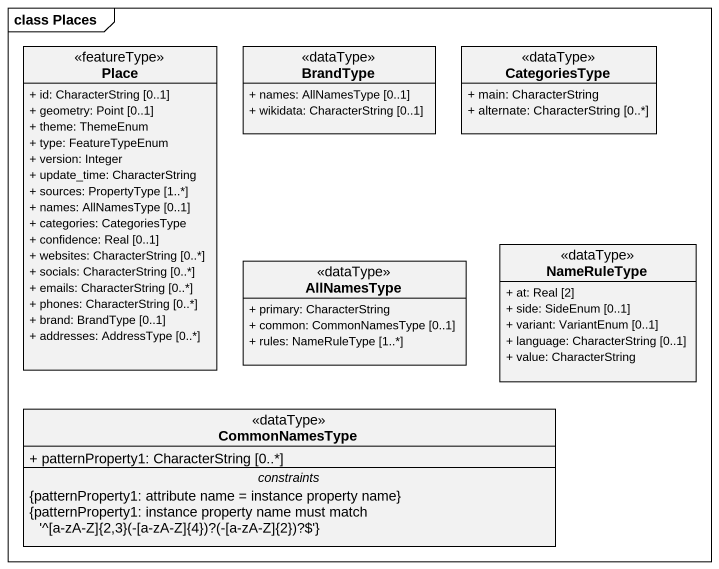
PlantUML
@startuml
mainframe class Places
hide circle
hide empty members
skinparam classAttributeIconSize 0
class Place <<featureType>> {
  + id: CharacterString [0..1]
  + geometry: Point [0..1]
  + theme: ThemeEnum
  + type: FeatureTypeEnum
  + version: Integer
  + update_time: CharacterString
  + sources: PropertyType [1..*]
  + names: AllNamesType [0..1]
  + categories: CategoriesType
  + confidence: Real [0..1]
  + websites: CharacterString [0..*]
  + socials: CharacterString [0..*]
  + emails: CharacterString [0..*]
  + phones: CharacterString [0..*]
  + brand: BrandType [0..1]
  + addresses: AddressType [0..*]
}
class BrandType <<dataType>> {
  + names: AllNamesType [0..1]
  + wikidata: CharacterString [0..1]
}
class CategoriesType <<dataType>> {
  + main: CharacterString
  + alternate: CharacterString [0..*]
}
class AllNamesType <<dataType>> {
  + primary: CharacterString
  + common: CommonNamesType [0..1]
  + rules: NameRuleType [1..*]
}
class NameRuleType <<dataType>> {
  + at: Real [2]
  + side: SideEnum [0..1]
  + variant: VariantEnum [0..1]
  + language: CharacterString [0..1]
  + value: CharacterString
}
class CommonNamesType <<dataType>> {
  + patternProperty1: CharacterString [0..*]
  -- constraints --
  {patternProperty1: attribute name = instance property name}
  {field} {patternProperty1: instance property name must match '^[a-zA-Z]{2,3}(-[a-zA-Z]{4})?(-[a-zA-Z]{2})?$'}
}
@enduml
